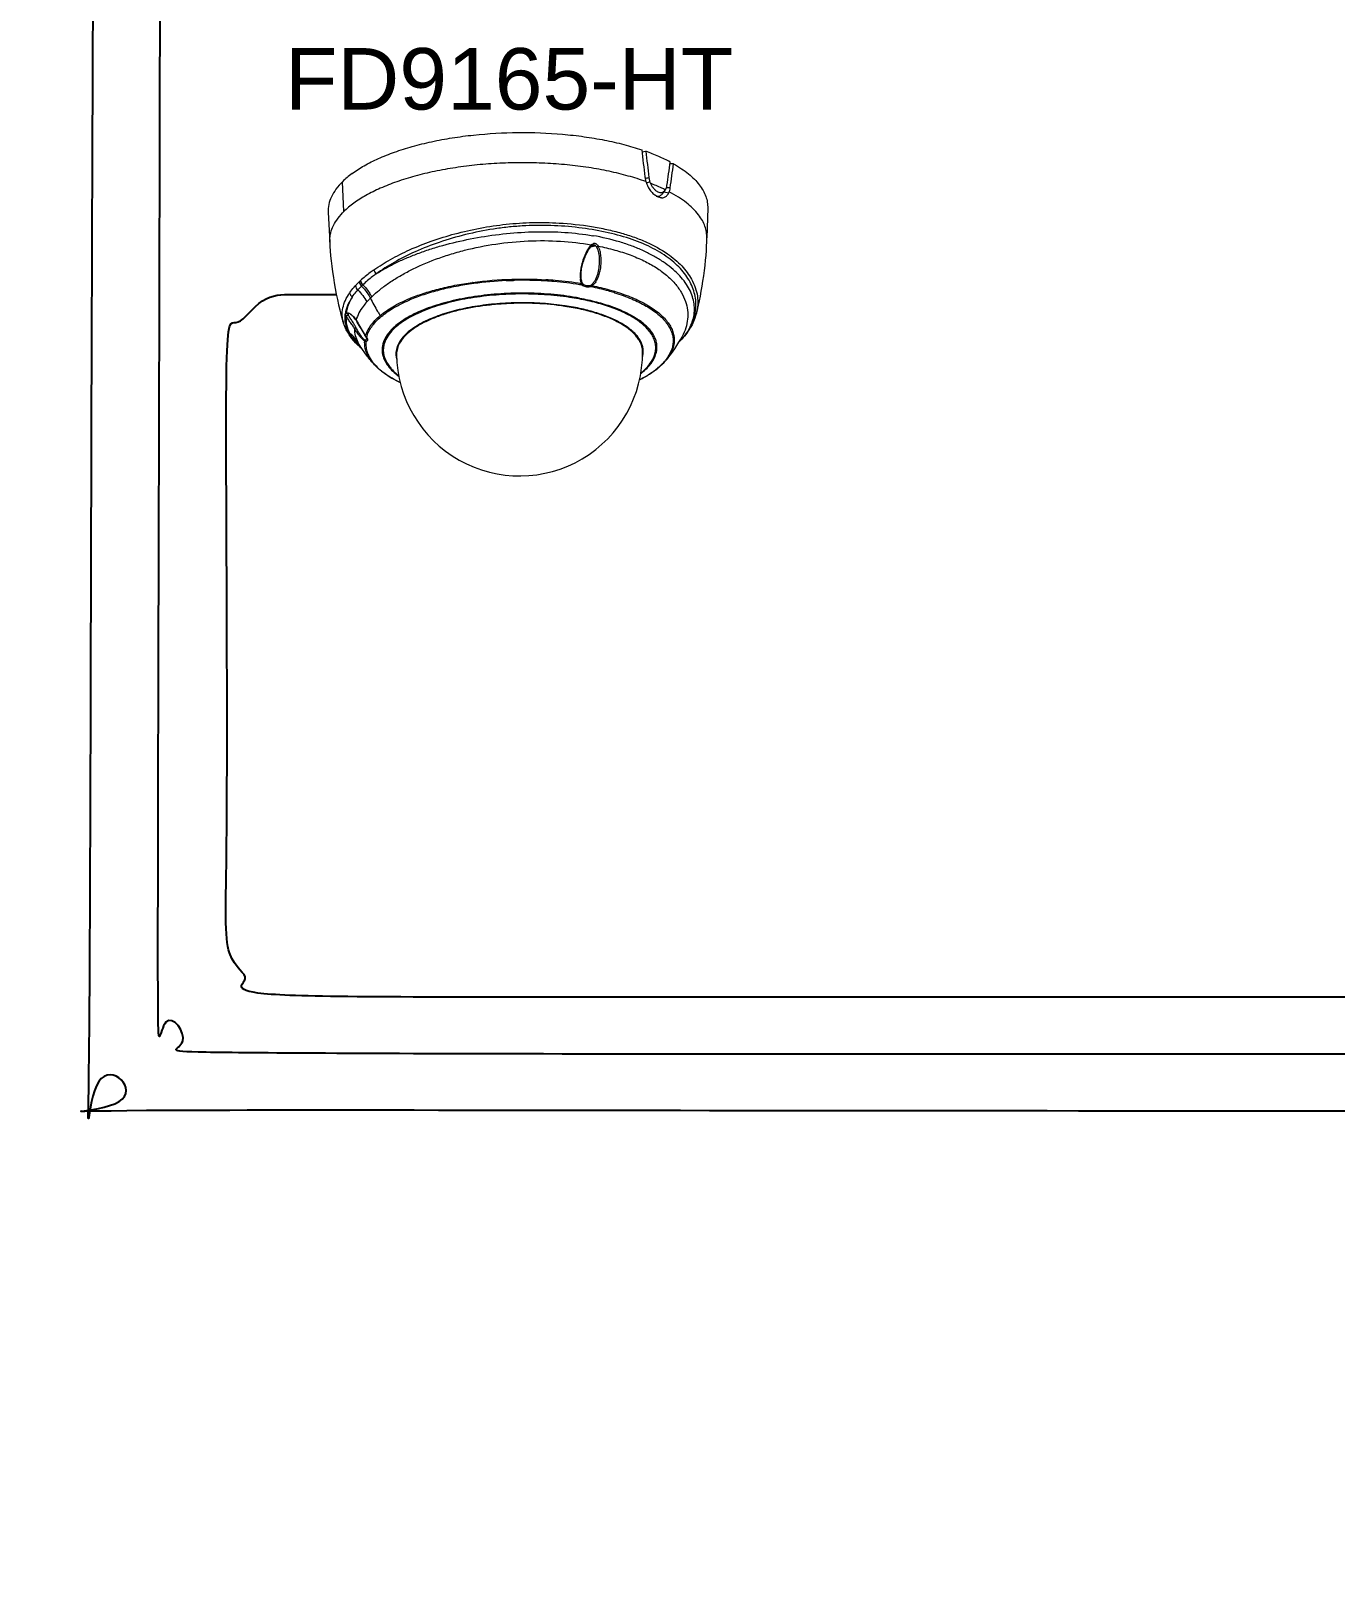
# Model space of a CAD drawing. Header units: millimetres. Extents: x 7106 to 73427, y -466 to 50348.
# Drawn here: x 16149 to 26763, y 24753 to 37304 of the extents above; entities that cross this region are included whole.
import ezdxf

# ---------------------------------------------------------------- set-up
doc = ezdxf.new("R2010")
doc.units = ezdxf.units.MM
for name, color, linetype in [('CCTV', 7, 'Continuous'), ('Cotas', 1, 'Continuous'), ('edificio', 4, 'Continuous')]:
    doc.layers.add(name, color=color, linetype=linetype)
doc.styles.add('Genedis', font='arial.ttf')

# ---------------------------------------------------------------- blocks, each defined once
blk = doc.blocks.new('FD9165-HT')
blk.add_wipeout([(0, 0), (129.3, -5), (221.6, -16.7), (344.6, -45.7), (374.7, -55.9), (452, -91), (469.3, -101.4), (510, -133.3), (539.5, -171.7), (548.3, -194.2), (551.4, -217.6), (550.1, -263.4), (548.7, -317.6), (543.9, -383.7), (535.2, -447), (527, -491.3), (515.8, -535.4), (498.4, -572.1), (472.3, -604.9), (459.4, -622.9), (422.5, -670.7), (389.9, -697.9), (353.1, -719.6), (345.4, -748.2), (317.8, -813), (281, -867.6), (248.4, -902.3), (205.5, -936.6), (133.2, -974.6), (41.7, -996.7), (-44.5, -995.3), (-117, -977.4), (-233.5, -908.1), (-278.4, -860), (-320.5, -790.8), (-342.8, -727.2), (-384, -707.7), (-421, -671.8), (-450.3, -634.3), (-475.4, -608.5), (-496.5, -580.2), (-508, -553.5), (-521.2, -505), (-534.7, -437.5), (-541.4, -392.8), (-546.3, -347.1), (-547.6, -308.1), (-552.1, -232.5), (-547.3, -198.2), (-529.7, -164.8), (-482.8, -119.1), (-397.4, -71.8), (-288, -35.4), (-191.7, -15.6), (-94.5, -4.2)])
at = {"layer": 'Cotas', "color": 1, "lineweight": 18}
for points in [[(-482.8, -119.1, -0.029365), (-447.8, -96.5, -0.023753), (-406.5, -75.8, -0.019567), (-359.6, -57, -0.017241), (-307.7, -40.6, -0.015181), (-251.5, -26.7, -0.013786), (-191.7, -15.6, -0.012921), (-129.3, -7.4, -0.024249), (0, 0, -0.024337), (129.3, -5, -0.012854), (191.7, -12.1, -0.013892), (251.4, -22.2, -0.015215), (307.5, -35, -0.017195), (359.4, -50.5, -0.000863), (368.8, -129.3, 0.034694), (370.7, -139.5, 0.012297), (371.7, -142.8, 0.013144), (373, -146.9, 0.043356), (379.3, -160.6, 0.0459), (387.6, -172.4, 0.052839), (397.2, -181.7)], [(371.7, -142.8, 0.018255), (320.5, -126.5, 0.015859), (264.8, -112.8, 0.014352), (205.2, -102, 0.01316), (142.6, -94.1, 0.012573), (78, -89.4, 0.012282), (12.3, -87.8, 0.012171), (-53.6, -89.5, 0.012477), (-118.7, -94.3, 0.013064), (-182.1, -102.3, 0.013805), (-242.9, -113.2, 0.015412), (-300.1, -127, 0.01737), (-353, -143.4, 0.019954), (-400.7, -162.2, 0.024089), (-442.7, -183.1, 0.029467), (-478.2, -205.8, 0.037186), (-506.9, -230.1)], [(360.1, -56.4), (371.4, -54.7, -0.000808), (380.3, -131, 0.01453), (380.7, -134.2, 0.04217), (383.2, -143.6, -0.001372), (373.2, -147.2)], [(428.6, -166.3, 0.008454), (429.2, -165.4, 0.014393), (429.9, -164, 0.02095), (430.9, -161.7, 0.052682), (432.8, -154, 0.000995), (442.6, -85.8, 0.019747), (408.9, -69.5, 0.01675), (371.4, -54.7)], [(423.6, -173), (438.3, -175.4, 0.020732), (439.5, -172.5, 0.041203), (441.7, -164.4, 0.012), (442.2, -161.4, 0.000953), (452, -91), (441.8, -91.5)], [(452, -91, -0.019658), (475.1, -105.3, -0.022687), (495.4, -120.3, -0.026226), (512.7, -136, -0.030541), (526.9, -152.2, -0.036397), (537.9, -168.8, -0.041412), (545.7, -185.7, -0.045512), (550.2, -202.9, -0.047614), (551.3, -220.1), (548.9, -306.7, 0.047156), (547.7, -289.7, 0.045217), (543.4, -272.8, 0.041119), (535.8, -256.1, 0.0362), (525, -239.7), (524.6, -239.2), (525, -239.7)], [(401.8, -184.9, 0.06601), (407.1, -185.1, 0.070734), (411.9, -184, 0.070955), (416.1, -181.6, 0.063464), (419.7, -178), (427.4, -168.1, 0.024621), (428.4, -166.8, 0.005309), (417.8, -161.7, 0.016692), (384.9, -147.8, -0.017563), (383.2, -143.6)], [(384.9, -147.8, 0.03531), (389.1, -155.8, 0.04112), (394.2, -162.7, 0.045533), (400, -168.3, 0.027146), (403.1, -170.4, 0.027939), (406.1, -172.1, 0.071735), (412.2, -174.1, 0.088446), (418, -174.1, 0.094247), (423.1, -172, 0.085792), (427.4, -168.1)], [(416.8, -189.8, 0.050042), (421.3, -189.5, 0.053135), (425.5, -188.4, 0.055046), (429.3, -186.4, 0.052764), (432.8, -183.5, 0.0847), (438.3, -175.4)], [(489.3, -204.3, 0.024089), (466.1, -187.9, 0.02071), (439.5, -172.5)], [(-419.2, -399.2, -0.025714), (-371.4, -369.3, -0.021865), (-315.4, -341.2, -0.020635), (-252.4, -316, -0.019493), (-183.6, -294.7, -0.019073), (-110.4, -278.1, -0.019741), (-34.5, -266.9, -0.020482), (42.5, -261.9, -0.020262), (118.9, -263.2, -0.026182), (213.3, -273.4, -0.013699), (257.9, -281.9, -0.014921), (300.2, -292.5, -0.016532), (338.4, -304.8, -0.019218), (373.8, -319, -0.047137), (434.6, -352.9, -0.05169), (475.8, -388.2, -0.061972), (504.4, -426.9, -0.043275), (515.3, -451.2, -0.047153), (521.3, -475.9, -0.049125), (522.4, -500.7, -0.048426), (518.8, -525.3), (518.8, -525.3), (517.3, -530.6), (514.2, -540.2), (510.4, -549.6), (506, -559), (500.8, -568.2), (496, -575.9), (493.9, -579), (490.7, -583.4), (487.4, -587.8), (483.9, -592.1), (480.2, -596.4), (476.3, -600.7), (472.3, -604.9), (468.1, -609), (467.8, -609.4)], [(515.3, -523.6, 0.040654), (517.3, -502.7, 0.04062), (515.8, -481.7, 0.039316), (510.9, -460.8, 0.036983), (502.7, -440.2, 0.064899), (476.1, -400.6, 0.028634), (457.9, -382, 0.025926), (436.7, -364.6, 0.044353), (385.4, -333.6, 0.0346), (323.7, -308.6, 0.027075), (253.4, -289.6, 0.023043), (176.5, -276.8, 0.022141), (95.2, -270.6, 0.023109), (11.6, -271.8, 0.01193), (-30.3, -275.3, 0.011403), (-71.9, -280.8, 0.022028), (-153, -297, 0.022059), (-229.4, -319.4, 0.02321), (-299.3, -346.8, 0.024359), (-360.9, -378, 0.027341), (-412.8, -411.4, -0.016189), (-386.6, -395.4, -0.014705), (-357.6, -380.1, -0.012841), (-326, -365.7, -0.011503), (-292.3, -352.1, -0.010859), (-256.5, -339.6, -0.010696), (-218.9, -328.2, -0.019702), (-139.2, -309.5, -0.018461), (-55.5, -296.2, -0.01948), (30, -289.3, -0.021429), (115.1, -289.3, -0.024704), (197.2, -296.9, -0.006984), (217.5, -300.1)], [(515.2, -524.5, -0.049161), (507.7, -550.4, -0.045088), (495, -575.3, -0.008646), (492, -580.1, 0.006591), (495.1, -575.4, 0.041768), (504.8, -555.3, 0.045285), (510.7, -534.8, 0.045742), (512.7, -514.1, 0.045355), (510.9, -493.1, 0.043421), (505.2, -472.3, 0.040554), (495.8, -451.8, 0.035372), (482.5, -431.8, 0.030012), (465.7, -412.4, 0.02678), (445.3, -393.7, 0.024193), (421.5, -376, 0.021509), (394.5, -359.4, 0.019326), (364.4, -344.1, 0.018019), (331.4, -330.4, 0.017011), (295.8, -318.4, 0.030514), (217.8, -300.1)], [(-425.9, -477.8, -0.022357), (-403.4, -458.1, -0.018603), (-377.3, -438.6, -0.016572), (-347.6, -419.7, -0.015623), (-314.6, -401.5, -0.029327), (-240, -368.7, -0.014019), (-198.8, -354.7, -0.013033), (-155.6, -342.5, -0.025649), (-64.6, -324.3, -0.026059), (29.5, -315.3, -0.026246), (123.2, -316.2, -0.027283), (212.8, -326.5, 0.023015), (211.7, -327.5)], [(209.9, -329.4, 0.030028), (205.6, -335.1, 0.018355), (201.7, -341.2, 0.026372), (195.1, -354.3, 0.020023), (189.6, -368.1, 0.019361), (185.3, -382.3, 0.023197), (182.1, -396.9, 0.029358), (180.5, -411.6, 0.044757), (181, -426.1)], [(183.8, -426.7, -0.03752), (183, -414.8), (183, -414.8), (183.2, -410), (183.6, -405.5), (184.1, -401.1), (184.7, -396.8), (185.5, -392.6), (186.4, -388.5), (187.4, -384.5), (188.4, -380.5), (189.6, -376.7), (190.7, -372.9), (192, -369.2), (193.3, -365.7), (194.6, -362.3), (195.9, -359), (197.3, -355.9), (198.6, -352.9), (200, -350.1), (201.4, -347.5), (202.7, -345), (204.1, -342.6), (205.5, -340.2), (206.9, -338), (208.4, -335.9), (210.1, -333.8), (211.8, -331.8), (213.6, -329.9), (213.9, -329.7), (213.9, -329.7), (214.5, -329.1), (215.5, -328.4), (216.5, -327.8), (217.5, -327.3), (218.6, -327), (219.6, -326.8), (220.6, -326.8), (221.3, -326.9), (221.8, -327), (222.7, -327.3), (223.6, -327.8), (224.5, -328.4), (225.3, -329.2), (226.2, -330.1), (227, -331.2), (227.8, -332.5, -0.113757), (235.8, -369.2), (235.8, -369.2, -0.032706), (235.1, -389, -0.036941), (231.7, -408.4, -0.051137), (225.1, -427, -0.037619), (220.1, -435.5, -0.056934), (213.8, -443, -0.028124), (215.4, -444.9)], [(212.2, -331.6, 0.01979), (215.3, -331.2, 0.024117), (219, -330.5, 0.031786), (222.4, -329.4)], [(213.3, -331, 0.021049), (215.5, -330.6, 0.027942), (218.6, -329.9, 0.036069), (221.3, -328.9, 0.020447), (222.4, -328.3, 0.022575), (223.3, -327.7)], [(229, -325.5, 0.060402), (226.5, -323.9, 0.069751), (223.7, -322.9, 0.072787), (220.8, -322.8, 0.05959), (217.9, -323.4)], [(225.9, -434, 0.048151), (233, -420.3, 0.035871), (237.8, -405.6, 0.030154), (240.6, -390.5, 0.027103), (241.6, -375.1, 0.027727), (240.9, -359.7, 0.036226), (238.3, -344.6, 0.027061), (236.1, -337.2, 0.043914), (233, -330.3, -0.018323), (281, -341.7, -0.020927), (325.4, -356.1, -0.024586), (365.6, -373.1, -0.028542), (401, -392.8, -0.033515), (431.2, -414.8, -0.039347), (455.7, -438.9, -0.045019), (474.3, -464.5, -0.051435), (486.7, -491.1, -0.052383), (492.6, -516.7, -0.05328), (492.9, -542.5, -0.051696), (487.7, -568.1, -0.047927), (477.2, -593), (477.2, -592.9)], [(229.6, -332.1, 0.027429), (231.3, -331.3, 0.024197), (233, -330.3)], [(-486.8, -593.1, 0.01717), (-481.6, -600.3, 0.042552), (-462.2, -621.3, 0.001189), (-460.5, -623), (-466.8, -617.3), (-472.6, -611.4), (-478.1, -605.5), (-483.2, -599.5), (-487.9, -593.4), (-491.4, -588.4), (-491.6, -588.1), (-492.6, -586.5), (-493.7, -584.9), (-494.6, -583.3), (-495.6, -581.7), (-496.5, -580.2), (-497.4, -578.6), (-498.2, -577), (-498.4, -576.7), (-500.1, -573.5), (-502.3, -568.9), (-504.2, -564.3), (-506, -559.7), (-507.5, -555.1), (-508, -553.5), (-507.9, -553.7, -0.061235), (-511.5, -532, -0.06092), (-509.6, -510.3, -0.054087), (-502.4, -488.4, -0.045263), (-489.9, -466.5, -0.008667), (-486.3, -461.5, -0.024265), (-473.8, -446.3), (-473.7, -446.2), (-473.6, -446.1), (-473.6, -446), (-473.5, -446), (-473.5, -445.9), (-473.8, -446.3), (-474, -446.5)], [(-462.4, -434.5, 0.010765), (-470.8, -443, 0.003782), (-473.5, -445.9, 0.066591), (-470.7, -452.3, 0.064163), (-466.2, -457.9, -0.011377), (-458.2, -449.4, -0.003672), (-455.3, -446.6), (-454, -445.4, -0.003921), (-451.3, -442.7, -0.056216), (-431.2, -468.4, -0.019308), (-425.9, -477.8, 0.006204), (-429.7, -481.5, 0.02537), (-408.6, -520.4, 0.005578), (-403.1, -529.3, 0.000427), (-401.1, -532.3, -0.023044), (-384.1, -519.3, -0.019574), (-364.6, -506.9, -0.031901), (-318.7, -484.1, 0.001015), (-316.9, -483.3, -0.019282), (-276.3, -468.2, -0.01677), (-231.7, -455.2, -0.015049), (-183.6, -444.4, -0.013825), (-132.8, -436)], [(-454, -445.3, -0.029717), (-456.4, -442.6, -0.096187), (-461.1, -433.2), (-462.4, -434.5, 0.032007), (-461.3, -437.8, 0.095022), (-455.3, -446.6, -0.056597), (-435, -472.2, -0.01881), (-429.7, -481.5, 0.003836), (-432.4, -484.3, 0.01186), (-440, -492.5)], [(-34.4, -430.8, 0.022807), (-129, -439.2, 0.014052), (-180.5, -447.6, 0.015162), (-229.2, -458.5, 0.017091), (-274.4, -471.7, 0.019915), (-315.3, -487)], [(-131.8, -435.9), (-132.8, -436), (-131.9, -435.8, -0.026783), (-18.7, -426.6, -0.022327), (80.2, -428), (80.8, -428.1), (80.2, -428.1)], [(-34, -430.8), (-34.4, -430.8), (-34, -430.8, -0.001698), (-27.9, -430.6), (-26.5, -430.5, -0.002577), (-18.5, -430.2), (-16.9, -430.2, -0.003435), (-13.9, -430.1)], [(186.6, -443, -0.049986), (185.7, -443.7, 0.002978), (178.6, -442.5, 0.019375), (104.2, -433.5, 0.006503), (78.6, -431.6, 0.020177), (-10.2, -430)], [(186, -438.8, -0.048375), (184.7, -439.7, 0.020107), (107.4, -430, 0.006059), (80.8, -428.1)], [(278.9, -465.4, 0.00614), (262.9, -460.8, 0.017449), (212, -448.6, -0.023822), (208.3, -449.2, -0.075655), (197.3, -449, -0.060031), (190.9, -447, -0.069568), (185.7, -443.7)], [(187.1, -438.6, 0.08078), (188.3, -440, 0.074919), (192.7, -443, 0.066715), (198.3, -444.8, 0.082796), (207.9, -444.9, 0.023906), (211.2, -444.3, -0.004352), (211.4, -445.4, -0.016284), (212, -448.6, 0.088552), (215, -446.5, 0.033534), (215.8, -445.5, -0.017046), (264.7, -457.3, -0.005984), (280.1, -461.7, -0.000204), (281.8, -462.3, -0.02502), (332, -480.3, -0.031408), (374.7, -501.4, -0.04161), (409, -524.8, -0.026268), (422.7, -537.3, -0.030421), (433.9, -550.1, -0.035272), (442.8, -563.3, -0.039671), (449.1, -576.8, -0.04387), (452.8, -590.4, -0.093521), (452.6, -617.9, -0.043484), (448.7, -631.6, -0.073012), (433.1, -658.5, -0.00689), (430.1, -662.3), (429.8, -662.6, -0.011697), (425.2, -667.8, -0.029971), (409.4, -683, -0.003199), (406.3, -685.6, -0.02967), (381.9, -703.2, -0.024698), (353.1, -719.7, 0.025241), (381.9, -702.9, 0.031015), (405.9, -685.2)], [(-482.4, -478.4, 0.051335), (-496.1, -502.9, 0.063734), (-503.1, -527.5, 0.035016), (-504.1, -539.7, 0.035239), (-503.3, -551.8, 0.034913), (-500.7, -563.8, 0.033721), (-496.4, -575.7, 0.020178), (-492.8, -583.1, -0.054459), (-496, -580.2, -0.056925), (-498.4, -576.7)], [(-489.9, -466.5, 0.072973), (-487, -472.8, 0.068328), (-482.4, -478.4, 0.046689), (-493.9, -501.7, 0.055768), (-499.8, -525, 0.102342), (-500.7, -526)], [(-482.4, -478.4, -0.025684), (-470.7, -463, -0.0071), (-466.2, -457.9, -0.039229), (-451.6, -474.3, -0.039596), (-440, -492.5, 0.021258), (-450.7, -505.7)], [(-440.6, -595.8), (-440.7, -596.2), (-440.6, -595.8, -0.047564), (-434.9, -580.2, -0.041072), (-425.9, -564.8, -0.035864), (-413.6, -549.8, -0.029454), (-398.1, -535.2, -0.041961), (-362.2, -510.2, -0.031455), (-317.2, -487.8)], [(178.6, -481.6, 0.022133), (105.1, -471.3, 0.020187), (27.7, -467.1, 0.019892), (-50.6, -469.1, 0.020709), (-126.8, -477.2, 0.023093), (-197.9, -491.1, 0.027831), (-261.3, -510.3, 0.016386), (-289.3, -521.6, 0.019096), (-314.5, -534, 0.022811), (-336.6, -547.3, 0.027654), (-355.5, -561.3, 0.009578), (-360.4, -565.7, -0.001495), (-362.3, -567.4, 0.002655), (-363.4, -568.4, 0.051309), (-380.7, -588.5, 0.065918), (-391.5, -609.2, 0.037056), (-394.4, -619.7, 0.039513), (-395.5, -630.3, 0.040012), (-395, -640.8, 0.038734), (-392.7, -651.3, 0.048247), (-387, -665.3, 0.04143), (-378.2, -679, 0.039339), (-364.4, -694.3, 0.032328), (-346.9, -708.8)], [(352.1, -549.8), (352, -549.8), (351.9, -549.7, 0.006367), (347.1, -546.2, 0.035445), (313.9, -526.9, 0.027855), (273.9, -509.9, 0.022402), (228, -495.5, 0.018923), (177.1, -484, 0.00854), (149.7, -479.4, 0.020925), (77, -471.7, 0.019554), (1.6, -469.6, 0.019513), (-73.7, -473.5, 0.020854), (-146.1, -483, 0.023729), (-213.1, -497.8, 0.028872), (-272.1, -517.5, 0.017321), (-298, -528.9, 0.0202), (-321.1, -541.3, 0.024043), (-341.2, -554.4, 0.029061), (-358.2, -568.2, 0.002876), (-360.1, -570, 0.004586), (-362.4, -572.2, 0.052468), (-378.8, -592, 0.066301), (-388.7, -612.5, 0.037962), (-391.2, -622.8, 0.039775), (-392.1, -633.2, 0.040712), (-391.3, -643.6, 0.038607), (-388.8, -653.9, 0.061245), (-380.2, -672, 0.018386), (-376.2, -677.9, 0.025971), (-368.5, -687.4, 0.006904), (-365.6, -690.5, 0.028785), (-352.3, -702.8, 0.008792), (-347.3, -706.7)], [(178.6, -481.6, -0.018171), (228, -492.6, -0.021416), (272.8, -506.4, -0.026151), (312.2, -522.7, -0.032517), (345.3, -541.2, -0.004223), (349, -543.6, -0.005637), (351.3, -545.2, -0.004214), (354, -547.1), (354, -547.1), (353.7, -547)], [(280.6, -466, -0.024898), (330.3, -483.9, -0.031324), (372.5, -504.7, -0.041414), (406.3, -528, -0.025582), (419.8, -540.3, -0.030531), (431, -553.1, -0.034848), (439.7, -566.2, -0.039754), (445.9, -579.5, -0.043571), (449.6, -593, -0.045951), (450.7, -606.6, -0.046557), (449.4, -620.2, -0.043828), (445.4, -633.8, -0.072731), (430.1, -660.4, 0.00169), (429.2, -661.5)], [(-465.1, -610.7, -0.056667), (-472.6, -591, -0.060897), (-475.1, -570.9, 0.016637), (-481.7, -560.5, 0.006383), (-489.1, -550.3, -0.013317), (-496, -540.4, -0.020507), (-498.7, -535.9, -0.041811), (-500.5, -531.9, 0.068926), (-498.7, -558.7, 0.066432), (-489.3, -584.6), (-492.8, -583.1, 0.01117), (-492.2, -584.3, 0.010266), (-489.6, -588.7, 0.008876), (-487.5, -592)], [(-497.1, -524.2, -0.054936), (-495.3, -524.3, -0.037359), (-493.3, -524.8), (-492.9, -525, -0.008151), (-491.8, -525.4, -0.047368), (-487.1, -528, -0.036411), (-482.4, -531.7, -0.054992), (-473.8, -541.7, -0.01552), (-471.3, -545.5), (-471.1, -545.9), (-468.5, -550.1, -0.002568), (-457.1, -568.8, -0.004602), (-451.3, -578.4, -0.009423), (-446, -588.2, 0.006179), (-445.5, -589.2, 0.019365), (-467.6, -551.9), (-471.3, -546), (-471.7, -545.2), (-473.6, -542.4), (-475.5, -539.8), (-477.4, -537.3), (-479.5, -535.1), (-481.5, -533.1), (-483.4, -531.3), (-485.4, -529.7), (-487.2, -528.5), (-488.9, -527.4), (-490.5, -526.7), (-491.8, -526.1), (-493.1, -525.8), (-494, -525.6), (-494.7, -525.6), (-494.9, -525.6, -0.182538), (-497.4, -526.2)], [(-471.2, -567.7, 0.016595), (-476.9, -557.5, 0.009788), (-483.3, -547.4, -0.008005), (-489.6, -537.5, -0.017612), (-492.3, -532.9)], [(-443.6, -592.5), (-443.7, -592.7), (-443.7, -592.5, -0.047577), (-437.8, -577, -0.041538), (-428.8, -561.7, -0.035062), (-416.5, -546.8, -0.029269), (-401.1, -532.3)], [(361.7, -652.5, 0.050403), (363.7, -640.6, 0.018334), (363.8, -636.7, 0.046221), (362.8, -625.9, 0.043787), (359.8, -615.1, 0.073708), (347.9, -594.1, 0.030113), (339, -584, 0.025373), (328.3, -574.2, 0.041324), (301.5, -555.7, 0.031042), (268.1, -539.1, 0.024994), (228.9, -524.7, 0.020998), (184.6, -512.9, 0.018127), (136.4, -503.9, 0.02039), (71.9, -496.9, 0.018944), (5.1, -495, 0.019012), (-61.7, -498.1, 0.020266), (-126.2, -506.1, 0.022901), (-186.2, -518.8, 0.027395), (-239.6, -535.7, 0.016117), (-263.2, -545.6, 0.018689), (-284.5, -556.3, 0.022247), (-303.2, -567.8, 0.026504), (-319.3, -579.8, 0.039373), (-334.8, -595, 0.049686), (-346.1, -610.7, 0.060256), (-353, -626.8, 0.067684), (-355.3, -643.1, 0.006437), (-355.3, -644.7, 0.049174), (-353.9, -656.4, 0.017726), (-352.9, -660.3)], [(361.9, -637, 0.045665), (360.8, -626.3, 0.043684), (357.7, -615.7, 0.039272), (352.7, -605.2, 0.034221), (345.7, -594.9, 0.055358), (326.2, -575.1, 0.022023), (313.8, -565.8, 0.0189), (299.6, -556.8, 0.031331), (266.6, -540.4, 0.024597), (227.7, -526.2, 0.020567), (183.9, -514.5, 0.018002), (136.1, -505.6, 0.026029), (52.7, -497.5, 0.024681), (-33.7, -497.8, 0.012458), (-76.3, -501.1, 0.012951), (-117.8, -506.4, 0.014225), (-157.4, -513.7, 0.015843), (-194.8, -522.9, 0.018917), (-231.8, -534.8, 0.022797), (-264.9, -548.4, 0.027807), (-293.3, -563.7, 0.035527), (-316.7, -580.3)], [(-437.3, -643, 0.054164), (-427.2, -661.8, 0.01622), (-422.7, -667.9, 0.007293), (-420.2, -671, 0.034202), (-405.7, -686.1, 0.028548), (-387.9, -700.6, 0.023423), (-366.9, -714.3, 0.020321), (-342.8, -727.2, -0.019054), (-366.6, -714.8, -0.022144), (-387.7, -701.3, -0.026408), (-405.9, -686.9, -0.03153), (-421, -671.8, -0.039982), (-432.8, -656, -0.047082), (-441, -639.8, -0.053205), (-445.4, -623.3, -0.056734), (-446.1, -606.7, -0.033406), (-449.6, -604, -0.018831), (-453.3, -600.5, -0.027762), (-460.8, -592, -0.019719), (-468.2, -581.9, -0.015326), (-475.1, -570.9)], [(-446.1, -603.7, -0.031728), (-449.2, -600.7, -0.017325), (-452.5, -597.1, -0.022852), (-459, -588.3, -0.016702), (-465.3, -578.4, -0.014055), (-471.2, -567.6, 0.024223), (-472.6, -568.4, 0.030771), (-473.9, -569.4)], [(-317.9, -581.4, 0.03965), (-333.4, -596.6, 0.050595), (-344.6, -612.5, 0.061177), (-351.2, -628.6, 0.068144), (-353.4, -645)], [(357.2, -698.9, 0.041891), (376.8, -680.4, 0.054133), (390.6, -661.2, 0.046425), (396.8, -647.2, 0.052536), (399.9, -633, 0.054861), (400, -618.9, 0.052886), (396.9, -604.8, 0.048386), (390.7, -590.9, 0.041661), (381.5, -577.3, 0.03397), (369.4, -564.2, 0.028038), (354.4, -551.5, 0.005495), (352.1, -549.8)], [(356.8, -701, 0.010855), (363.7, -695.5, 0.032635), (378.6, -681.2, 0.03968), (390.2, -666.5, 0.048107), (398.3, -651.4, 0.054326), (402.8, -636.1, 0.009781), (403.1, -633.9, 0.042536), (403.8, -622.7, 0.043249), (402.5, -611.5, 0.041453), (399.2, -600.3, 0.03741), (394, -589.3, 0.032909), (387, -578.5, 0.028567), (378.1, -567.9, 0.04614), (354.8, -547.7)], [(468.1, -608.8, 0.021832), (480.3, -595.6, 0.005418), (483.4, -591.8, 0.020333), (492, -580.1, 0.083463), (495.9, -575.9)], [(-421, -671.8, -0.009061), (-431.2, -659.7, -0.009832), (-441, -647.2, -0.01922), (-459.1, -621, -0.000746), (-460.3, -619.2), (-460.3, -619.2, 0.000805), (-461, -618.1, -0.01968), (-465.1, -610.7, 0.024801), (-470.2, -603.4, 0.0682), (-489.3, -584.6, 0.02412), (-483.5, -594.6), (-486.8, -593.1, -0.018132), (-488.1, -592.1, -0.064708), (-491.4, -588.4)], [(-455.6, -626.4, -0.008198), (-460.9, -621.5, -0.003741), (-461.5, -620.9), (-461.5, -620.9), (-461.7, -620.7, -0.012767), (-467.9, -614.3, -0.042918), (-483.5, -594.6)], [(-445.3, -604, -0.118823), (-446.1, -603.7, 0.092689), (-446.4, -605.3)], [(-444.2, -592.4), (-444.4, -592), (-445.5, -589.2, -0.008187), (-444.2, -592.4), (-444, -592.8), (-443.6, -593.4), (-443.2, -594)], [(-444.5, -604, 0.127201), (-444.1, -606.3, 0.134968), (-442.7, -608.1, -0.000856), (-442.7, -608.8), (-442.7, -608.8), (-442.7, -608.6, 0.052316), (-442.3, -624.2, 0.050907), (-438.5, -639.7), (-438.6, -639.5)], [(-443.1, -593.7, 0.047211), (-441.3, -595.7, 0.01371), (-440.7, -596.2, -0.013265), (-440.1, -597)], [(-442, -602.8, 0.07094), (-441.1, -602, 0.079057), (-440.6, -600.9)], [(-441, -597.6), (-440.7, -598.2), (-440.5, -598.7), (-440.5, -599.1), (-440.4, -599.4, -0.056867), (-440.5, -600.4)], [(-353.5, -629.1), (-353.4, -645, 1.000001), (361.9, -637), (361.7, -621.2)], [(-437.4, -642.7), (-437.2, -643), (-437.3, -642.7, -0.011123), (-438, -641, -0.008473), (-438.4, -640.1), (-438.5, -639.7), (-438.4, -640.1)], [(405.9, -685.2, 0.008557), (411.5, -680.4, 0.031141), (425.9, -665.5, 0.007136), (428.9, -661.9), (429.2, -661.5), (428.9, -661.8)]]:
    blk.add_lwpolyline(points, format="xyb", dxfattribs=at)
for points in [[(-539.4, -275.8, -0.047756), (-527.5, -254.5, -0.03957), (-510.5, -233.8, -0.006357), (-506.9, -230.1), (-511, -143.1, 0.040336), (-529.7, -164.8, 0.048971), (-542.9, -187.1, 0.05775), (-550.4, -209.7, 0.063), (-552.1, -232.5), (-547.7, -319, -0.059783), (-546.2, -297.3, -0.055889)], [(-460.5, -623), (-454.4, -628.2, -0.009217)]]:
    blk.add_lwpolyline(points, format="xyb", close=True, dxfattribs=at)
for points in [[(428.1, -166.6), (428.4, -166.8)], [(197.4, -296.9), (197.2, -296.9)], [(217.8, -300.1), (217.5, -300.1)]]:
    blk.add_lwpolyline(points, close=True, dxfattribs=at)
for points in [[(227.8, -332.5), (227.8, -332.5)], [(-494.9, -525.6), (-495, -525.6), (-494.9, -525.6)], [(496, -575.9), (496, -575.9)], [(-460.1, -619.5), (-460.3, -619.2)], [(-460.2, -619.3), (-460.3, -619.2)], [(-443.2, -594), (-442.8, -594.6), (-442.5, -595.2), (-442.4, -595.3)], [(-442.4, -595.3), (-442.3, -595.4), (-441.8, -596.2), (-441.3, -596.9), (-441, -597.6)], [(-440.4, -599.4), (-440.4, -599.5)], [(-421, -671.8), (-421, -671.8)], [(430.1, -662.3), (429.8, -662.6), (430.1, -662.3)]]:
    blk.add_lwpolyline(points, dxfattribs=at)
for centre, radius, start, end in [((-334.3, -322.6), 252, 126.116, 134.5534), ((-89.8, 2269.4), 2446, 280.8249, 281.0809), ((321.9, -3156.3), 2997.3, 87.6999, 87.9114), ((202.3, -334.5), 13.1, 31.7301, 37.0868), ((213, -306.4), 24.9, 294.4741, 297.6095), ((-171.4, -751.7), 430.9, 125.1121, 126.8673), ((-389, -391), 31.3, 195.1854, 214.1494), ((-286.4, -617), 253.6, 132.7085, 133.1371), ((-218.6, -689.9), 353.2, 126.7634, 132.7623), ((-431.5, -423.1), 27.9, 195.6297, 217.3309), ((-430.3, -422.4), 29.3, 217.1661, 224.1811), ((-210.2, -700.2), 352.8, 127.1843, 133.1287), ((-153.3, -774.6), 446.4, 125.5438, 127.2223), ((-387.6, -390.2), 33, 213.9681, 220.0448), ((-498.6, -527.3), 5.03, 269.8813, 295.0187), ((-482.2, -524.7), 12.6, 194.8131, 199.1463), ((-478.6, -544.5), 7.36, 351.2962, 352.4436), ((-445.6, -598.1), 10.4, 286.5063, 297.249), ((-450.5, -604.5), 12.8, 18.4406, 24.251)]:
    blk.add_arc(centre, radius, start, end, dxfattribs=at)
for points in [[(428.4, -166.8), (428.4, -166.7), (428.6, -166.4), (428.6, -166.3)], [(407.3, -187.6), (403.7, -186.2), (400.3, -184.1), (397.2, -181.7)], [(416.8, -189.8), (413.6, -189.7), (410.3, -188.8), (407.3, -187.6)], [(524.6, -239.2), (514.5, -226.1), (502.3, -214.5), (489.3, -204.3)], [(518.8, -525.3), (534.5, -469.9), (549, -364.2), (548.9, -306.7)], [(-547.7, -319), (-546.6, -381.3), (-527.4, -494.5), (-507.9, -553.7)], [(211.7, -327.5), (211.2, -328), (210.4, -328.9), (209.9, -329.4)], [(212, -331.6), (212, -331.6), (212.1, -331.6), (212.2, -331.6)], [(212.5, -331.1), (212.7, -331), (213, -331), (213.3, -331)], [(212.8, -326.5), (214.3, -325.2), (216, -324.1), (217.9, -323.4)], [(213.5, -327.5), (213.6, -327.8), (213.8, -328.1), (213.9, -328.5)], [(213.9, -328.5), (214.1, -328.9), (214.2, -329.4), (213.9, -329.7)], [(222.4, -329.4), (222.6, -329.3), (223, -329.1), (223.3, -329)], [(223.3, -327.7), (223.3, -327.7), (223.4, -327.7), (223.4, -327.6)], [(228, -332.6), (227.9, -332.5), (227.8, -332.5), (227.8, -332.5)], [(228.4, -332.5), (228.2, -332.6), (228.1, -332.6), (228, -332.6)], [(229.6, -332.1), (229.2, -332.3), (228.8, -332.4), (228.4, -332.5)], [(229, -325.5), (230.6, -326.8), (231.9, -328.5), (232.9, -330.3)], [(-461.1, -433.3), (-460.6, -432.8), (-460.2, -432.4), (-459.7, -431.9)], [(-10.2, -430), (-11.2, -430.1), (-13, -430.1), (-13.9, -430.1)], [(184.7, -439.7), (182.7, -435.5), (181.6, -430.8), (181, -426.1)], [(186.8, -437.9), (185.2, -434.4), (184.3, -430.5), (183.8, -426.7)], [(184.7, -439.7), (184.7, -440.1), (184.8, -440.5), (184.9, -440.8)], [(184.9, -440.8), (185.1, -441.8), (185.3, -442.8), (185.7, -443.7)], [(186.8, -437.9), (186.6, -438.3), (186.3, -438.6), (186, -438.8)], [(186.6, -443), (187.4, -442.2), (188.1, -441.1), (188.3, -440)], [(186.8, -437.9), (186.9, -438.2), (187, -438.4), (187.1, -438.6)], [(211.2, -444.3), (212.1, -444), (213.1, -443.6), (213.8, -443)], [(215.8, -445.5), (215.7, -445.3), (215.5, -445.1), (215.4, -444.9)], [(225.9, -434), (223.1, -438.3), (219.8, -442.3), (215.8, -445.5)], [(-315.3, -487), (-315.8, -487.2), (-316.7, -487.6), (-317.2, -487.7)], [(280.6, -466), (280.2, -465.8), (279.3, -465.6), (278.9, -465.4)], [(-501.2, -529.4), (-501.3, -528.7), (-501.3, -528), (-501.2, -527.3)], [(-501.2, -527.3), (-501.1, -526.9), (-501, -526.4), (-500.7, -526)], [(-500.5, -531.9), (-500.8, -531.1), (-501.1, -530.2), (-501.2, -529.4)], [(-500.5, -531.9), (-500, -532.2), (-499.3, -532.3), (-498.6, -532.4)], [(-499.8, -525), (-499.1, -524.4), (-498, -524.2), (-497.1, -524.2)], [(-499.8, -525), (-499.2, -525.7), (-498.4, -526.1), (-497.4, -526.2)], [(-496.5, -531.9), (-495.8, -531.6), (-495.2, -531.1), (-494.8, -530.6)], [(-494.8, -530.6), (-494.4, -530.1), (-494.1, -529.5), (-494.1, -528.8)], [(-494.4, -527.9), (-494.6, -527.1), (-494.7, -526.3), (-494.7, -525.5)], [(-492.3, -532.9), (-493, -531.6), (-493.6, -530.3), (-494.1, -528.8)], [(-450.7, -505.7), (-459.6, -517.8), (-467.1, -531.1), (-471.3, -545.5)], [(515.2, -524.5), (515.2, -524.3), (515.3, -523.8), (515.3, -523.6)], [(-475.1, -570.9), (-475.1, -570.7), (-474.9, -570.5), (-474.7, -570.2)], [(-474.7, -570.2), (-474.5, -569.9), (-474.2, -569.6), (-473.9, -569.4)], [(-471.3, -545.6), (-471.3, -545.7), (-471.3, -545.9), (-471.3, -546)], [(-316.7, -580.3), (-317, -580.6), (-317.6, -581.1), (-317.9, -581.4)], [(354.8, -547.7), (354.6, -547.6), (354.2, -547.3), (354, -547.1)], [(-487.5, -592), (-487.4, -592.3), (-487, -592.9), (-486.8, -593.1)], [(-460.3, -619.2), (-464.9, -611.3), (-475.9, -599.7), (-483.5, -594.6)], [(-446.4, -605.3), (-446.4, -605.7), (-446.3, -606.3), (-446.1, -606.7)], [(-446.1, -606.7), (-445.6, -607.1), (-445.1, -607.5), (-444.5, -607.7)], [(-445.3, -604), (-445.1, -604.1), (-444.8, -604), (-444.5, -604)], [(-442, -602.8), (-442.7, -603.4), (-443.6, -603.7), (-444.5, -604)], [(-444.5, -607.7), (-443.9, -607.9), (-443.3, -608), (-442.7, -608.1)], [(-443.9, -592.6), (-444, -592.6), (-444.1, -592.5), (-444.2, -592.4)], [(-443.7, -592.7), (-443.8, -592.6), (-443.9, -592.4), (-443.9, -592.3)], [(-443.7, -592.7), (-443.8, -592.7), (-443.8, -592.7), (-443.9, -592.6)], [(-443.7, -592.7), (-443.7, -592.8), (-443.6, -592.9), (-443.6, -593)], [(-443.6, -593), (-443.4, -593.2), (-443.2, -593.5), (-443.1, -593.7)], [(-442.4, -595.3), (-442.2, -595.6), (-441.9, -595.8), (-441.7, -595.9)], [(-441.7, -595.9), (-441.4, -596.1), (-441, -596.2), (-440.7, -596.2)], [(-439.5, -606.4), (-439.9, -606.8), (-440.4, -607.1), (-440.9, -607.3)], [(-440.6, -600.9), (-440.6, -600.8), (-440.5, -600.5), (-440.5, -600.4)], [(-440.1, -597), (-439.7, -597.8), (-439.2, -598.5), (-438.8, -599.3)], [(-438.5, -605.2), (-438.8, -605.6), (-439.1, -606), (-439.5, -606.4)], [(-438, -603.7), (-438.1, -604.2), (-438.3, -604.7), (-438.5, -605.2)], [(-438.4, -600.5), (-438, -601.5), (-437.8, -602.6), (-438, -603.7)], [(430.1, -662.3), (444.6, -646), (467.4, -612.4), (477.2, -593)]]:
    blk.add_open_spline(points, degree=3, dxfattribs=at)

msp = doc.modelspace()

# ---------------------------------------------------------------- linework, layer by layer
at = {"layer": 'CCTV'}
for points, weights, knots in [([(33893, 24753, 281702068), (33893, 24913, 279340184), (33893, 25074, 276978301), (33893, 26542, 255327786), (33893, 28011, 233677272), (33893, 28226, 233677272), (33738, 28374, 233677272), (33583, 28523, 233677272), (33369, 28515, 233677272), (25251, 28515, 233677272), (17134, 28515, 233677272), (16919, 28515, 233677272), (16768, 28668, 233677272), (16617, 28822, 233677272), (16621, 29037, 233677272), (16658, 37989, 116838636), (16695, 46941), (16695, 47454), (17208, 47463), (17925, 47463), (18641, 47463)], [1, 1, 1, 1, 1, 0.920122773917, 1, 0.920122773917, 1, 1, 1, 0.922126429223, 1, 0.922126429223, 1, 1, 1, 0.713520548787, 1, 1, 1], [-0.109091, -0.109091, -0.109091, 0, 0, 1, 1, 1.804805, 1.804805, 2.60961, 2.60961, 3.60961, 3.60961, 4.40412, 4.40412, 5.19863, 5.19863, 6.19863, 6.19863, 7.751203, 7.751203, 8.751203, 8.751203, 8.751203]), ([(34453, 24899, 208483103), (34453, 26687, 182133975), (34453, 28474, 155784848), (34453, 28689, 155784848), (34299, 28837, 155784848), (34144, 28986, 155784848), (33929, 28978, 155784848), (25812, 28978, 155784848), (17694, 28978, 155784848), (17479, 28978, 155784848), (17328, 29131, 155784848), (17177, 29285, 155784848), (17181, 29500, 155784848), (17195, 35145, 77892424), (17208, 40789), (17208, 41302), (17721, 41312), (18179, 41311), (18637, 41311)], [1, 1, 1, 0.920122773917, 1, 0.920122773917, 1, 1, 1, 0.922126429223, 1, 0.922126429223, 1, 1, 1, 0.713520548787, 1, 1, 1], [0, 0, 0, 1, 1, 1.804805, 1.804805, 2.60961, 2.60961, 3.60961, 3.60961, 4.40412, 4.40412, 5.19863, 5.19863, 6.19863, 6.19863, 7.751203, 7.751203, 8.751203, 8.751203, 8.751203]), ([(35014, 28937, 77892424), (35014, 29152, 77892424), (34859, 29300, 77892424), (34704, 29449, 77892424), (34490, 29441, 77892424), (26372, 29441, 77892424), (18255, 29441, 77892424), (18040, 29441, 77892424), (17889, 29594, 77892424), (17738, 29748, 77892424), (17742, 29963, 77892424), (17742, 32300, 38946212), (17742, 34637), (17742, 35150), (18255, 35160), (18446, 35159), (18637, 35159)], [1, 0.920122773917, 1, 0.920122773917, 1, 1, 1, 0.922126429223, 1, 0.922126429223, 1, 1, 1, 0.713520548787, 1, 1, 1], [0, 0, 0, 0.804805, 0.804805, 1.60961, 1.60961, 2.60961, 2.60961, 3.40412, 3.40412, 4.19863, 4.19863, 5.19863, 5.19863, 6.751203, 6.751203, 7.751203, 7.751203, 7.751203])]:
    msp.add_rational_spline(points, weights, degree=2, knots=knots, dxfattribs=at)

# ---------------------------------------------------------------- texts
at = {"layer": 'edificio', "style": 'Genedis'}
msp.add_text('FD9165-HT', height=500, dxfattribs=at).set_placement((18216, 36664))

# ---------------------------------------------------------------- next in the draw order: block references
at = {"layer": 'Cotas', "xscale": 2.798342847033144, "yscale": 2.798342847033144, "zscale": 2.798342847033144}
msp.add_blockref('FD9165-HT', (20114, 36477), dxfattribs=at)

doc.saveas('drawing.dxf')
